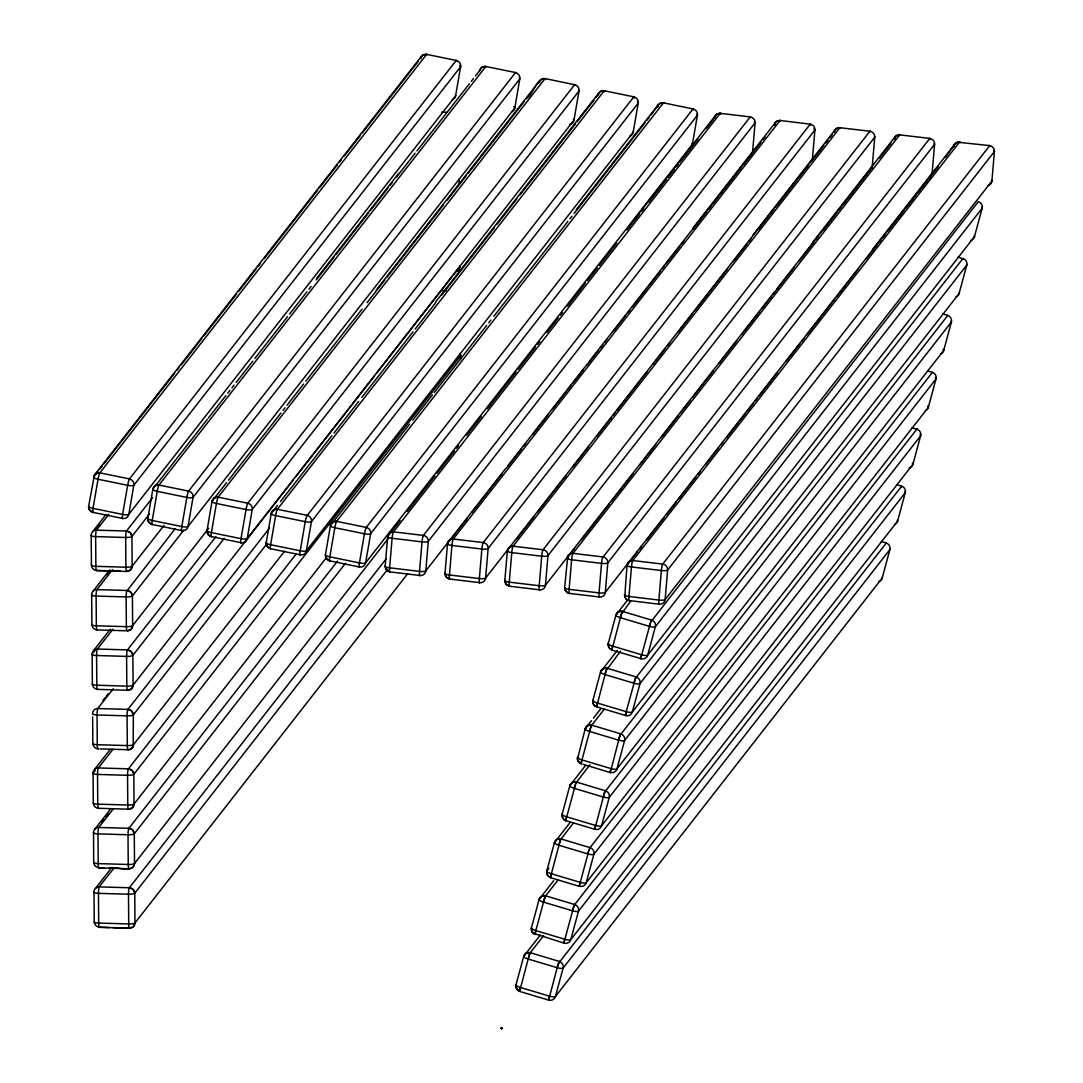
<?xml version="1.0" encoding="UTF-8"?>
<svg xmlns="http://www.w3.org/2000/svg" width="1083" height="1083" viewBox="0 0 1083 1083"><rect width="100%" height="100%" fill="white"/><g stroke="black" fill="none" stroke-linecap="round" stroke-linejoin="round"><path stroke-width="1.5" d="M579.432 886.368L550.367 877.609L560.195 840.719M927.373 370.819L932.219 372.268A5.442 5.225 38 0 1 936.023 378.901L928.334 407.343L601.566 825.828A5.442 5.225 38 0 1 595 829.348L565.719 820.589L575.899 783.036L589.951 764.733M901.679 486.917L901.719 486.66M917.111 429.423L912.008 427.717M548.878 868.255L546.807 870.922A5.442 5.225 38 0 0 550.611 877.555L551.071 873.643A5.442 1.381 15.1 0 1 546.807 870.922L554.482 842.479L556.973 839.339L561.048 838.946L590.316 847.732L589.044 849.871M562.727 818.085L562.172 814.037A5.442 5.225 38 0 0 565.989 820.67L566.45 816.758A5.442 1.381 15.1 0 1 562.172 814.037L569.861 785.595L572.352 782.454L576.413 782.061L605.681 790.834L932.449 372.308M579.364 885.772L588.99 850.033M621.466 613.79L611.868 650.071L641.136 658.681A5.442 5.225 38 0 0 647.688 655.147L974.456 236.676L982.146 208.234A5.442 1.381 15.1 0 0 981.712 207.259M546.807 870.922L547.348 874.969L550.489 877.663M577.415 759.21L585.24 728.697L587.731 725.556L591.792 725.177L621.06 733.949L947.842 315.356L942.751 313.935M420.177 575.547L420.001 575.493A5.442 5.225 38 0 0 425.781 570.863L428.286 541.338A5.442 5.225 38 0 0 423.385 535.422L393.467 531.848L389.569 532.931L387.687 536.478L385.182 566.003L386.428 569.915L390.083 571.919L420.001 575.493A5.442 0.785 -83.2 0 1 419.527 571.391L422.032 541.866A5.442 0.785 -83.2 0 1 423.385 535.422L750.235 116.896L720.249 113.363A5.442 0.785 -83.2 0 1 720.777 114.297M900.095 134.861A5.442 0.785 -83.2 0 0 899.756 134.874L929.796 138.407L603.15 556.973L572.975 553.345L570.903 553.508L567.763 556.012L564.69 587.5L564.933 589.572L567.573 592.767M564.013 942.521L564.257 943.131A5.442 5.225 38 0 0 570.809 939.611L897.59 521.126L905.28 492.684A5.442 5.225 38 0 0 901.462 486.05L896.629 484.602M581.111 763.163L581.354 763.772A5.442 5.225 38 0 1 577.55 757.139A5.442 1.381 15.1 0 0 581.815 759.86L610.839 768.551A5.442 1.381 15.1 0 0 616.931 768.93L943.713 350.459L951.402 322.003A5.442 1.381 15.1 0 0 951.036 321.109M611.854 649.475L610.23 649.015A5.442 5.225 38 0 1 609.458 648.27M993.653 150.591A5.442 1.259 4.8 0 1 994.411 151.539L991.906 181.064L665.124 599.535A5.442 5.225 38 0 1 659.344 604.165L659.344 604.165A5.442 0.785 -83.2 0 1 658.87 600.063L661.375 570.538A5.442 0.785 -83.2 0 1 662.728 564.094L632.81 560.52L628.912 561.603L627.03 565.15L624.769 596.747M640.879 658.071L640.933 658.802M899.756 134.874L895.844 135.957L893.962 139.504A5.442 5.225 38 0 1 899.756 134.874L572.975 553.345A5.442 0.785 -83.2 0 0 571.621 559.789L569.116 589.314A5.442 0.785 -83.2 0 0 569.59 593.416L599.508 597.004A5.442 5.225 38 0 0 605.289 592.374L932.07 173.889L934.575 144.364A5.442 1.259 4.8 0 0 934.101 143.565M963.22 258.999L958.13 257.037M164.02 525.404L132.167 566.192A5.442 5.225 38 0 1 126.846 571.35L126.846 571.35A5.442 0.893 -88.3 0 1 125.899 567.208L125.669 537.479A5.442 0.893 -88.3 0 1 126.535 530.995L152.554 497.679M112.591 569.577L96.874 589.639L127.266 590.479L175.297 528.599M426.986 54.678A5.442 0.677 -78.4 0 0 426.621 54.394L99.853 472.865A5.442 0.677 -78.4 0 0 98.039 479.241L93.03 508.36A5.442 0.677 -78.4 0 0 93.043 512.381L122.636 518.446A5.442 0.677 -78.4 0 1 122.623 514.411L127.645 485.292A5.442 0.677 -78.4 0 1 129.446 478.93L456.227 60.445A5.442 0.677 -78.4 0 1 456.606 61.365M181.822 530.629L181.849 530.575A5.442 0.677 -78.4 0 1 181.822 526.541L186.845 497.422A5.442 0.677 -78.4 0 1 188.645 491.059L515.535 72.534L485.82 66.51A5.442 0.677 -78.4 0 1 486.172 66.713M696.87 114.297A5.442 1.313 9.8 0 1 697.411 115.231L692.403 144.35L365.621 562.835A5.442 5.225 38 0 1 359.448 566.951L359.448 566.951A5.442 0.677 -78.4 0 1 359.434 562.916L364.443 533.797A5.442 0.677 -78.4 0 1 366.244 527.435L693.025 108.95A5.442 0.677 -78.4 0 1 693.404 109.925M426.621 54.394L422.627 55.152L420.448 58.509A5.442 5.225 38 0 1 426.621 54.394L456.227 60.445A5.442 5.225 38 0 1 460.613 66.74L455.605 95.846L128.823 514.33A5.442 5.225 38 0 1 122.636 518.446L122.636 518.446M475.532 75.891L479.647 70.625A5.442 5.225 38 0 1 485.82 66.51L158.971 485.049L188.659 491.127A5.442 5.225 38 0 1 193.045 497.341L188.022 526.46A5.442 5.225 38 0 1 181.849 530.575L152.243 524.51A5.442 0.677 -78.4 0 1 152.229 520.476L157.238 491.357A5.442 0.677 -78.4 0 1 159.052 484.994L159.052 484.994A5.442 5.225 38 0 0 152.865 489.11L147.857 518.229A5.442 5.225 38 0 0 152.243 524.51L148.764 522.223L147.911 520.3M247.817 503.243L218.17 497.178L545.02 78.639A5.442 0.677 -78.4 0 1 545.399 79.614M502.079 1027.862L501.307 1028.457L502.309 1027.564M634.178 98.228A5.442 0.677 -78.4 0 0 633.826 96.82L307.301 515.373L277.37 509.294L604.219 90.769A5.442 0.677 -78.4 0 1 604.612 91.676M359.475 567.018L329.841 560.886A5.442 5.225 38 0 1 325.455 554.604L330.464 525.485A5.442 5.225 38 0 1 336.651 521.37L663.432 102.885A5.442 0.677 -78.4 0 1 663.811 103.44M839.934 127.645L836.008 128.796L834.127 132.329A5.442 5.225 38 0 1 839.921 127.699L513.139 546.184A5.442 0.785 -83.2 0 0 511.785 552.614L509.281 582.14A5.442 0.785 -83.2 0 0 509.755 586.255L539.672 589.829A5.442 0.785 -83.2 0 1 539.199 585.727L541.703 556.202A5.442 0.785 -83.2 0 1 543.057 549.758L869.906 131.233L839.921 127.699A5.442 0.785 -83.2 0 1 840.422 128.363M812.44 159.201A5.442 1.259 4.8 0 1 812.399 159.553L485.617 578.038A5.442 1.259 4.8 0 1 479.363 578.566L449.445 574.978A5.442 1.259 4.8 0 1 445.018 573.164A5.442 5.225 38 0 0 449.919 579.08L446.264 577.09L445.018 573.164L447.523 543.639A5.442 5.225 38 0 1 453.303 539.009L483.221 542.597A5.442 0.785 -83.2 0 0 481.867 549.04L479.363 578.566A5.442 0.785 -83.2 0 0 479.837 582.668L449.919 579.08A5.442 0.785 -83.2 0 1 449.445 574.978L451.949 545.453A5.442 0.785 -83.2 0 1 453.303 539.009L780.112 120.484L810.26 124.152L483.194 542.664M539.672 589.829L539.672 589.829A5.442 5.225 38 0 0 545.453 585.199L774.616 291.733M599.508 597.004L599.508 597.004A5.442 0.785 -83.2 0 1 599.034 592.902L601.539 563.377A5.442 0.785 -83.2 0 1 602.893 556.933L602.893 556.933A5.442 5.225 38 0 1 607.793 562.849L605.289 592.374A5.442 1.259 4.8 0 1 599.034 592.902L569.116 589.314A5.442 1.259 4.8 0 1 564.69 587.5A5.442 5.225 38 0 0 569.59 593.416L569.32 593.403M534.988 933.83L564.229 943.171M548.634 999.406L548.878 1000.029A5.442 5.225 38 0 0 555.444 996.495L882.212 578.011L889.901 549.568A5.442 1.381 15.1 0 0 889.576 548.688M625.5 714.956L625.757 715.565A5.442 5.225 38 0 0 632.31 712.045L959.091 293.561L966.767 265.118A5.442 1.381 15.1 0 0 966.564 264.347M325.455 554.604A5.442 1.313 9.8 0 0 329.828 556.852L359.434 562.916A5.442 1.313 9.8 0 0 365.621 562.835L370.643 533.716A5.442 5.225 38 0 0 366.244 527.435L336.651 521.37A5.442 0.677 -78.4 0 0 334.837 527.732L329.828 556.852A5.442 0.677 -78.4 0 0 329.841 560.886L326.376 558.598L325.509 556.676M284.639 551.125L133.575 744.562A5.442 5.225 38 0 1 128.254 749.72L128.254 749.72A5.442 0.893 -88.3 0 1 127.307 745.578L127.077 715.849A5.442 0.893 -88.3 0 1 127.943 709.365L269.477 528.125M112.998 927.603L129.676 928.09A5.442 0.893 -88.3 0 1 128.715 923.948L128.484 894.22A5.442 0.893 -88.3 0 1 129.351 887.749L386.401 558.557M558.3 963.653L886.354 542.908M901.719 486.105L574.694 904.535L573.435 907.432M588.814 850.534L590.059 847.637L916.963 429.044M620.816 733.854L620.816 733.936A5.442 5.225 38 0 1 624.62 740.488L616.931 768.93A5.442 5.225 38 0 1 612.464 772.666M650.856 621.52L651.804 620.166L622.535 611.394L618.474 611.787L615.983 614.914L608.294 643.37A5.442 1.381 15.1 0 0 612.572 646.077L641.583 654.768A5.442 1.381 15.1 0 0 647.688 655.147L655.377 626.705L982.146 208.234A5.442 5.225 38 0 0 978.342 201.6L650.545 622.305M558.246 963.816L548.634 1000.056M635.112 679.366L626.028 712.384L626.015 715.646L596.733 706.888A5.442 5.225 38 0 1 592.929 700.254L600.605 671.812L603.096 668.671L607.17 668.279L636.438 677.051L962.963 258.485A5.442 5.225 38 0 1 966.767 265.118L639.999 683.603L632.31 712.045A5.442 1.381 15.1 0 1 626.218 711.666L597.193 702.975A5.442 1.381 15.1 0 1 592.929 700.254L593.47 704.302L594.851 705.899M535.002 933.736L544.587 898.24M548.648 999.311L549.338 996.116A5.442 1.381 15.1 0 0 555.444 996.495L563.133 968.053L889.901 549.568A5.442 5.225 38 0 0 886.097 542.935L881.251 541.486M581.124 763.068L590.709 727.559M564.026 942.427L573.841 906.309M579.391 885.528L580.095 882.334A5.442 1.381 15.1 0 0 586.187 882.713L912.969 464.241L920.645 435.786A5.442 5.225 38 0 0 916.841 429.166L917.098 429.22M611.868 649.286L612.572 646.077M625.514 714.861L626.218 711.666M640.892 657.963L650.721 621.845M963.193 259.311L963.125 258.485M501.321 1027.753L502.092 1028.092M421.192 56.6L94.411 475.071L88.657 506.099L89.564 510.093L93.043 512.381A5.442 5.225 38 0 1 88.657 506.099A5.442 1.313 9.8 0 0 93.03 508.36L122.623 514.411A5.442 1.313 9.8 0 0 128.823 514.33L133.832 485.211L460.613 66.74A5.442 1.313 9.8 0 0 459.761 65.616M578.85 90.336A5.442 1.313 9.8 0 1 579.012 90.986L252.244 509.457L247.222 538.576A5.442 1.313 9.8 0 1 241.022 538.671L211.429 532.606A5.442 1.313 9.8 0 1 207.056 530.359A5.442 5.225 38 0 0 211.442 536.64L211.442 536.64A5.442 0.677 -78.4 0 1 211.429 532.606L216.438 503.487A5.442 0.677 -78.4 0 1 218.252 497.124L214.244 497.882L212.065 501.239L207.056 530.359L207.963 534.352L211.442 536.64L241.049 542.691A5.442 0.677 -78.4 0 1 241.022 538.671L246.044 509.551A5.442 0.677 -78.4 0 1 247.845 503.175L574.626 84.704A5.442 5.225 38 0 1 579.012 90.986L574.004 120.105L247.222 538.576A5.442 5.225 38 0 1 241.049 542.691L241.116 542.773M595.961 97.551L598.046 94.884A5.442 5.225 38 0 1 604.219 90.769L633.826 96.82A5.442 5.225 38 0 1 638.212 103.115L633.203 132.221L306.421 550.706A5.442 1.313 9.8 0 1 300.221 550.787L270.628 544.735A5.442 1.313 9.8 0 1 266.256 542.475A5.442 5.225 38 0 0 270.642 548.756L270.642 548.756A5.442 0.677 -78.4 0 1 270.628 544.735L275.637 515.616A5.442 0.677 -78.4 0 1 277.451 509.24L273.444 509.998L271.264 513.356L266.256 542.475L267.163 546.468L270.642 548.756L300.248 554.821A5.442 0.677 -78.4 0 1 300.221 550.787L305.244 521.681A5.442 0.677 -78.4 0 1 307.044 515.305L307.031 515.373M108.842 514.317L96.36 530.169L126.535 530.995L130.339 532.66L131.936 536.464L132.167 566.192L130.637 569.902L126.846 571.35M183.785 530.129L132.41 595.921A5.442 5.225 38 0 0 127.009 590.452L130.813 592.117L132.41 595.921L132.64 625.649L131.097 629.358L127.32 630.807A5.442 0.893 -88.3 0 1 126.373 626.664L126.129 596.936A5.442 0.893 -88.3 0 1 127.009 590.452L126.968 590.519M97.511 689.384L97.768 689.384A5.442 5.225 38 0 1 92.366 683.914L92.136 654.186A5.442 5.225 38 0 1 97.456 649.028L127.469 649.908L131.273 651.573L132.871 655.377L133.114 685.106L131.571 688.815L127.794 690.264L97.768 689.384A5.442 0.893 -88.3 0 1 96.82 685.241L96.577 655.513A5.442 0.893 -88.3 0 1 97.456 649.028L112.862 629.291M113.336 688.747L97.714 708.539L127.943 709.379L131.747 711.044L133.344 714.834L133.182 746.593L130.312 749.368L128.254 749.72L99.907 748.881M98.715 808.297L98.648 808.351A5.442 5.225 38 0 1 93.3 802.828L93.07 773.1A5.442 5.225 38 0 1 98.391 767.942L128.417 768.835L132.221 770.5L133.818 774.291L134.048 804.019L132.505 807.728L128.728 809.177L98.715 808.297A5.442 0.893 -88.3 0 1 97.754 804.155L97.524 774.426A5.442 0.893 -88.3 0 1 98.391 767.942L112.957 749.287M113.431 808.744L98.729 827.466L128.877 828.292L132.681 829.957L134.278 833.761L134.522 863.489C132.207 874.428 116.206 865.628 109.18 868.052M113.905 868.2L99.081 886.896L129.351 887.749L133.155 889.414L134.752 893.218L134.982 922.946L133.453 926.655L129.676 928.09A5.442 5.225 38 0 0 134.982 922.946L407.655 573.76M529.221 955.125L519.623 991.419L548.77 1000.137M534.975 934.372L531.97 931.854L531.428 927.82A5.442 1.381 15.1 0 0 535.692 930.541L535.232 934.439A5.442 5.225 38 0 1 531.428 927.82L539.117 899.364L541.608 896.237L545.67 895.844L574.938 904.616L573.976 905.97M581.815 759.86L581.246 763.894L578.092 761.187M606.087 670.675L596.53 707.009M905.28 492.684L578.498 911.155L570.809 939.611A5.442 1.381 15.1 0 1 564.717 939.218L563.999 943.158M935.211 377.656A5.442 1.381 15.1 0 1 936.023 378.901L609.255 797.372L601.566 825.828A5.442 1.381 15.1 0 1 595.46 825.436L594.743 829.321L604.368 793.149M619.733 736.25L610.284 772.558L582.965 764.26M641.583 654.768L640.879 658.708M519.867 991.338L516.605 988.752L516.049 984.704A5.442 1.381 15.1 0 0 520.327 987.425L519.867 991.338A5.442 5.225 38 0 1 516.049 984.704L523.739 956.262L526.23 953.121L530.291 952.729L559.559 961.501L557.028 967.66L528.017 958.983A5.442 1.381 15.1 0 1 523.739 956.262L540.39 934.94M597.193 702.975L596.733 706.888M610.839 768.551L610.122 772.49M501.686 1028.796L501.091 1028.038L501.646 1028.85M651.668 620.18L651.56 620.072A5.442 5.225 38 0 1 655.377 626.705A5.442 1.381 15.1 0 1 649.272 626.326L620.261 617.635L621.141 614.711M635.166 679.203L636.181 677.037A5.442 5.225 38 0 1 639.999 683.603A5.442 1.381 15.1 0 1 633.907 683.211L604.883 674.533L605.532 672.313M947.652 315.329L947.584 315.383A5.442 5.225 38 0 1 951.402 322.003L624.62 740.488A5.442 1.381 15.1 0 1 618.528 740.109L589.504 731.418L590.397 728.493M605.668 790.847L605.424 790.82A5.442 5.225 38 0 1 609.255 797.372A5.442 1.381 15.1 0 1 603.15 796.993L574.139 788.316L575.019 785.378M919.981 434.649A5.442 1.381 15.1 0 1 920.645 435.786L593.877 854.27A5.442 1.381 15.1 0 1 587.785 853.891L558.76 845.2L559.64 842.263M574.694 904.535L574.694 904.535A5.442 5.225 38 0 1 578.498 911.155A5.442 1.381 15.1 0 1 572.406 910.776L543.382 902.085L544.275 899.161M528.017 958.983L530.223 952.823L543.652 935.617M649.272 626.326L649.935 624.106M633.907 683.211L634.557 681.004M618.528 740.109L619.178 737.889M603.15 796.993L604.043 794.069M587.785 853.891L588.435 851.671M572.406 910.776L573.286 907.852M126.535 530.995L126.535 531.063A5.442 5.225 38 0 1 131.936 536.464L149.4 514.087M513.139 546.184L509.24 547.267L507.358 550.814A5.442 1.259 4.8 0 0 511.785 552.614L541.703 556.202A5.442 1.259 4.8 0 0 547.957 555.674A5.442 5.225 38 0 0 543.057 549.758L513.139 546.184A5.442 5.225 38 0 0 507.358 550.814L504.854 580.339L506.099 584.251L509.755 586.255A5.442 5.225 38 0 1 504.854 580.339A5.442 1.259 4.8 0 0 509.281 582.14L539.199 585.727A5.442 1.259 4.8 0 0 545.453 585.199L547.957 555.674L874.739 137.203A5.442 1.259 4.8 0 0 874.495 136.539M714.455 117.993L716.337 114.46L720.276 113.309L393.467 531.848A5.442 5.225 38 0 0 387.687 536.478A5.442 1.259 4.8 0 0 392.114 538.278L422.032 541.866A5.442 1.259 4.8 0 0 428.286 541.338L755.068 122.866A5.442 1.259 4.8 0 0 754.31 121.919M774.873 124.816A5.442 1.259 4.8 0 0 774.291 125.168L776.173 121.621L780.085 120.538A5.442 0.785 -83.2 0 1 780.518 120.768M628.641 600.429A5.442 5.225 38 0 1 624.525 594.675A5.442 1.259 4.8 0 0 628.952 596.476L658.87 600.063A5.442 1.259 4.8 0 0 665.124 599.535L667.629 570.01A5.442 5.225 38 0 0 662.728 564.094L989.74 145.609L957.507 142.198L954.38 144.702L945.473 157.333M576.291 209.723L657.99 105.105L661.334 102.871L663.432 102.885A5.442 5.225 38 0 0 657.3 106.757M605.668 671.893L606.318 670.052M619.314 737.469L619.963 735.628M479.81 582.722L479.837 582.668A5.442 5.225 38 0 0 485.617 578.038L488.122 548.512L814.903 130.028A5.442 5.225 38 0 0 810.003 124.112L810.003 124.112A5.442 0.785 -83.2 0 1 810.544 125.114M659.317 604.219L629.426 600.591A5.442 0.785 -83.2 0 1 628.952 596.476L631.457 566.951A5.442 0.785 -83.2 0 1 632.81 560.52L959.619 141.981A5.442 0.785 -83.2 0 1 960.08 142.563M621.29 614.291L630.861 600.727M590.533 728.074L591.765 725.217L604.287 709.175M559.789 841.857L561.008 839L573.53 822.958M544.411 898.741L545.629 895.885L558.165 879.843M634.936 679.867L635.342 678.743M604.179 793.649L605.289 790.969L604.422 792.986M606.155 670.512L620.532 651.167M590.776 727.41L591.792 725.177A5.442 5.225 38 0 0 585.24 728.697A5.442 1.381 15.1 0 0 589.504 731.418M575.398 784.295L576.413 782.061A5.442 5.225 38 0 0 569.861 785.595A5.442 1.381 15.1 0 0 574.139 788.316M544.654 898.078L545.67 895.844A5.442 5.225 38 0 0 539.117 899.364A5.442 1.381 15.1 0 0 543.382 902.085M529.276 954.962L530.223 952.783M619.801 736.088L620.627 734.152L620.099 735.289M539.848 82.335A5.442 1.313 9.8 0 0 538.847 82.755A5.442 5.225 38 0 1 545.02 78.639C535.665 79.154 533.743 93.991 526.352 98.743M604.111 90.688L600.226 91.527L598.046 94.884A5.442 1.313 9.8 0 1 598.371 94.654M657.99 105.105L651.086 114.906M621.832 612.829L622.535 611.394A5.442 5.225 38 0 0 615.983 614.914A5.442 1.381 15.1 0 0 620.261 617.635M606.453 669.714L607.17 668.279A5.442 5.225 38 0 0 600.605 671.812A5.442 1.381 15.1 0 0 604.883 674.533M560.331 840.394L561.048 838.946A5.442 5.225 38 0 0 554.482 842.479A5.442 1.381 15.1 0 0 558.76 845.2M635.477 678.405L636.384 677.065M128.85 828.346L337.49 561.143M590.059 847.637L590.059 847.637A5.442 5.225 38 0 1 593.877 854.27L586.187 882.713A5.442 5.225 38 0 1 580.596 886.435M458.353 270.344L459.882 266.635A5.442 1.178 -0.5 0 0 459.706 266.08M93.666 476.98A5.442 5.225 38 0 1 99.853 472.865L129.446 478.93A5.442 5.225 38 0 1 133.832 485.211A5.442 1.313 9.8 0 1 127.645 485.292L98.039 479.241A5.442 1.313 9.8 0 1 93.666 476.98L97.822 471.66M99.907 468.993L101.992 466.326M103.941 463.822L159.431 392.763M160.27 391.694L174.85 373.026M176.908 370.386L179.006 367.706M181.078 365.039L201.898 338.383M203.618 336.177L236.5 294.062M238.558 291.435L256.021 269.058M258.079 266.432L260.177 263.751M264.252 258.539L317.685 190.107M319.499 187.779L337.206 165.103M339.263 162.464L341.348 159.797M344.394 155.884L360.084 135.808M362.169 133.141L418.39 61.135M92.732 531.563L106.175 514.344M96.401 528.599L99.514 524.605M316.994 277.965L398.693 173.348M155.952 485.157L175.757 459.788M176.502 458.84L207.327 419.365M208.356 418.052L225.833 395.674M227.796 393.156L229.934 390.408M231.965 387.822L234.05 385.142M236.108 382.516L252.772 361.167M254.857 358.5L287.482 316.723M289.54 314.084L307.003 291.72M308.966 289.202L311.119 286.454M316.25 279.874L333.943 257.212M336.028 254.546L368.667 212.755M370.372 210.562L388.188 187.752M390.137 185.247L392.303 182.486M396.392 177.246L415.114 153.258M416.955 150.903L469.372 83.797M471.322 81.293L473.474 78.531M93.206 591.02L109.749 569.834M107.082 574.978L109.126 572.352M93.68 650.477L110.222 629.291M376.207 290.082L539.591 80.846M93.165 652.873L95.209 650.233M248.048 503.257L247.845 503.257A5.442 5.225 38 0 1 252.244 509.457A5.442 1.313 9.8 0 1 246.044 509.551L216.438 503.487A5.442 1.313 9.8 0 1 212.065 501.239L226.631 482.571M228.513 480.175L280.917 413.07M282.974 410.43L285.032 407.804M286.995 405.272L303.646 383.951M305.731 381.284L362.101 309.102M367.123 302.658L384.817 279.996M386.902 277.329L419.649 235.404M420.204 234.686L443.272 205.147M447.265 200.03L466.001 176.042M468.073 173.388L524.456 101.179M127.428 630.847L127.32 630.847A5.442 5.225 38 0 0 132.64 625.649L208.681 528.274M215.937 536.626L127.469 649.908A5.442 0.893 -88.3 0 0 126.603 656.393L126.833 686.121A5.442 0.893 -88.3 0 0 127.794 690.264L127.794 690.264A5.442 5.225 38 0 0 133.114 685.106L293.412 479.823M92.136 654.186A5.442 1.178 -0.5 0 0 96.577 655.513L126.603 656.393A5.442 1.178 -0.5 0 0 132.871 655.377L224.33 538.265M102.885 700.484L104.929 697.845M106.134 696.315L108.219 693.648M295.456 477.197L374.596 375.855M376.627 373.242L451.665 277.153M453.642 274.622L459.882 266.635A5.442 5.225 38 0 1 457.54 270.98M435.407 302.211L598.791 92.976M637.373 101.992A5.442 1.313 9.8 0 1 638.212 103.115L311.444 521.586A5.442 1.313 9.8 0 1 305.244 521.681L275.637 515.616A5.442 1.313 9.8 0 1 271.264 513.356L277.519 505.368M280.511 501.51L331.899 435.718M333.957 433.092L358.69 401.414M361.695 397.556L413.083 331.75M415.127 329.124L435.691 302.793M441.85 294.914L494.254 227.796M497.097 224.154L516.875 198.839M519.948 194.899L575.439 123.828M577.225 121.54L593.931 100.15M98.174 748.908A5.442 0.893 -88.3 0 1 97.28 744.698L97.05 714.97A5.442 0.893 -88.3 0 1 97.917 708.485L97.917 708.485A5.442 5.225 38 0 0 92.597 713.643A5.442 1.178 -0.5 0 0 97.05 714.97L127.077 715.849A5.442 1.178 -0.5 0 0 133.344 714.834L266.932 543.761M94.614 769.39L110.128 749.531M95.155 770.433L93.07 773.1A5.442 1.178 -0.5 0 0 97.524 774.426L127.537 775.306A5.442 1.178 -0.5 0 0 133.818 774.291L460.586 355.82L460.167 353.775M295.957 554.266L128.417 768.835A5.442 0.893 -88.3 0 0 127.537 775.306L127.78 805.035A5.442 0.893 -88.3 0 0 128.728 809.177L128.728 809.177A5.442 5.225 38 0 0 134.048 804.019L326.579 557.474M331.493 524.172L409.591 424.157M412.677 420.204L432.455 394.875M434.256 392.574L486.66 325.455M488.717 322.829L490.775 320.189M493.862 316.25L513.626 290.921M514.411 289.933L567.844 221.501M569.902 218.861L571.959 216.234M573.99 213.622L644.913 122.799M646.835 120.335L649.028 117.533M95.087 828.847L110.588 808.987M101.761 822.024L103.819 819.398M106.026 816.568L108.11 813.902M93.707 862.461L93.544 832.556A5.442 1.178 -0.5 0 0 97.984 833.883L128.011 834.763A5.442 1.178 -0.5 0 0 134.278 833.761L345.545 563.214M95.548 888.304L111.062 868.444M633.338 220.648L715.037 116.03M387.687 536.478L400.169 520.476M407.208 511.474L427.23 485.834M427.758 485.157L434.946 475.938M437.004 473.312L439.062 470.672M439.712 469.832L454.481 450.934M456.525 448.308L458.583 445.668M466.773 435.19L481.339 416.535M487.364 408.832L516.131 371.983M518.188 369.344L535.652 346.98M537.709 344.34L539.767 341.714M546.901 332.562L558.354 317.901M560.439 315.248L562.524 312.581M567.506 306.178L585.416 283.259M587.5 280.592L597.315 268.015M599.373 265.389L616.836 243.012M627.043 229.948L639.525 213.96M641.61 211.293L643.695 208.626M648.69 202.223L666.587 179.304M668.211 177.219L674.384 169.314M676.442 166.687L678.5 164.061M680.11 161.976L698.021 139.057M706.13 128.66L713.426 119.306M134.278 833.761A5.442 5.225 38 0 0 128.877 828.292L128.877 828.292A5.442 0.893 -88.3 0 0 128.011 834.763L128.241 864.491A5.442 0.893 -88.3 0 0 129.202 868.634L129.202 868.634A5.442 5.225 38 0 0 134.522 863.489L388.445 538.292M109.654 927.508L99.65 927.21A5.442 5.225 38 0 1 94.248 921.741L94.004 892.013A5.442 1.178 -0.5 0 0 98.458 893.34L128.484 894.22A5.442 1.178 -0.5 0 0 134.752 893.218L387.646 569.36M693.174 227.809L774.873 123.191M505.937 468.222L425.781 570.863A5.442 1.259 4.8 0 1 419.527 571.391L389.609 567.803A5.442 1.259 4.8 0 1 385.182 566.003A5.442 5.225 38 0 0 390.083 571.919L390.083 571.919A5.442 0.785 -83.2 0 1 389.609 567.803L392.114 538.278A5.442 0.785 -83.2 0 1 393.467 531.848L393.237 531.861M507.995 465.582L587.121 364.254M589.179 361.627L752.563 152.392A5.442 1.259 4.8 0 0 752.604 152.026M451.625 538.386L467.287 518.324M472.174 512.056L501.984 473.894M506.844 467.68L521.505 448.89M523.563 446.264L525.621 443.624M532.809 434.418L548.458 414.369M552.33 409.415L556.445 404.149M557.474 402.835L571.364 385.047M572.88 383.098L583.155 369.939M586.972 365.052L598.574 350.202M600.496 347.738L602.689 344.935M604.747 342.296L606.791 339.669M612.964 331.777L625.473 315.749M627.558 313.082L629.643 310.415M632.486 306.773L652.535 281.093M653.035 280.443L660.237 271.237M662.282 268.611L664.339 265.971M666.059 263.765L679.758 246.234M681.667 243.783L683.86 240.968M693.12 229.122L706.644 211.794M708.729 209.127L710.814 206.46M712.641 204.118L718.801 196.226M719.829 194.913L741.408 167.269M743.466 164.643L745.524 162.017M746.201 161.15L760.929 142.266M762.852 139.829L765.045 137.013M753.01 234.984L834.709 130.366M516.605 538.968L534.406 516.158M537.154 512.652L546.401 500.806M546.901 500.17L561.82 481.069M562.849 479.755L565.922 475.803M572.921 466.854L588.529 446.846M596.76 436.327L611.421 417.537M613.506 414.87L615.591 412.203M617.31 409.997L647.106 371.835M653.049 364.226L665.598 348.157M667.615 345.572L669.714 342.891M677.931 332.359L692.592 313.583M694.677 310.916L696.762 308.249M697.466 307.355L724.175 273.146M725.204 271.819L727.262 269.193M733.177 261.612L746.783 244.189M748.8 241.617L750.898 238.923M758.086 229.718L773.776 209.628M775.848 206.961L796.668 180.306M798.157 178.397L808.446 165.239M813.319 158.984L823.852 145.488M825.801 142.997L827.967 140.235M829.971 137.663L832.069 134.969M812.846 242.145L894.544 137.527M776.497 289.337L872.235 166.728A5.442 1.259 4.8 0 0 872.275 166.362M930.175 139.111A5.442 0.785 -83.2 0 0 929.674 138.448L929.674 138.448A5.442 5.225 38 0 1 934.575 144.364L607.793 562.849A5.442 1.259 4.8 0 1 601.539 563.377L571.621 559.789A5.442 1.259 4.8 0 1 567.194 557.975L574.477 548.648M581.571 539.551L601.539 514.005M602.134 513.234L609.323 504.028M611.381 501.388L632.959 473.758M640.039 464.688L655.648 444.693M661.727 436.909L678.54 415.371M680.625 412.718L690.507 400.06M692.551 397.434L713.115 371.117M719.126 363.401L736.819 340.739M741.882 334.268L759.711 311.43M761.796 308.763L771.678 296.106M773.248 294.102L794.286 267.149M799.268 260.786L813.834 242.118M815.919 239.451L817.99 236.784M823.066 230.3L836.726 212.796M838.811 210.143L840.895 207.476M842.588 205.296L872.384 167.134M879.396 158.159L890.889 143.443M872.681 249.32L954.38 144.702M989.876 145.663A5.442 0.785 -83.2 0 0 989.51 145.623L989.51 145.623A5.442 5.225 38 0 1 994.411 151.539L667.629 570.01A5.442 1.259 4.8 0 1 661.375 570.538L631.457 566.951A5.442 1.259 4.8 0 1 627.03 565.15L637.427 551.816M639.511 549.149L641.596 546.495M646.551 540.146L664.488 517.173M666.573 514.506L676.347 501.984M678.405 499.344L695.868 476.98M697.926 474.34L699.984 471.714M706.116 463.862L718.611 447.861M720.682 445.208L722.767 442.541M726.707 437.505L745.659 413.219M747.256 411.174L753.416 403.282M755.474 400.656L757.531 398.016M759.197 395.891L777.053 373.012M786.244 361.235L799.782 343.92M801.867 341.253L803.938 338.586M806.849 334.85L826.843 309.264M827.412 308.533L834.6 299.328M836.658 296.688L838.716 294.062M839.325 293.276L858.237 269.058M866.386 258.62L876.797 245.286M878.868 242.633L880.953 239.966M883.038 237.299L885.122 234.632M888.033 230.896L903.845 210.643M905.93 207.977L915.785 195.36M917.829 192.733L938.392 166.403M615.983 614.914L627.436 600.253M600.605 671.812L617.256 650.49M585.24 728.697L591.48 720.696M593.457 718.164L600.848 708.702M569.861 785.595L585.47 765.6M554.482 842.479L570.105 822.484M539.117 899.364L553.684 880.709M94.411 475.071L95.846 473.623L99.65 472.878M610.27 772.572L610.379 772.463A5.442 5.225 38 0 0 611.34 772.653M96.834 570.457L96.78 570.511A5.442 5.225 38 0 1 91.432 565.001L91.189 535.273A5.442 5.225 38 0 1 96.509 530.115L96.509 530.115A5.442 0.893 -88.3 0 0 95.642 536.599L95.873 566.328A5.442 0.893 -88.3 0 0 96.834 570.457L120.186 571.147M97.077 629.94L97.24 629.968A5.442 5.225 38 0 1 91.893 624.458L91.662 594.729A5.442 5.225 38 0 1 96.983 589.572L96.983 589.572A5.442 0.893 -88.3 0 0 96.116 596.056L96.346 625.784A5.442 0.893 -88.3 0 0 97.294 629.913L125.655 630.753M93.544 832.556A5.442 5.225 38 0 1 98.864 827.412L98.864 827.412A5.442 0.893 -88.3 0 0 97.984 833.883L98.228 863.611A5.442 0.893 -88.3 0 0 99.176 867.754L104.185 867.903M99.176 867.754L99.176 867.754A5.442 5.225 38 0 1 93.774 862.285A5.442 1.178 -0.5 0 0 98.228 863.611L128.241 864.491A5.442 1.178 -0.5 0 0 134.522 863.489M99.595 927.265L99.65 927.21A5.442 0.893 -88.3 0 1 98.688 923.068L98.458 893.34A5.442 0.893 -88.3 0 1 99.325 886.869L99.325 886.869A5.442 5.225 38 0 0 94.004 892.013M572.975 553.345L572.975 553.345A5.442 5.225 38 0 0 567.194 557.975M632.634 560.547L632.81 560.52A5.442 5.225 38 0 0 627.03 565.15M519.271 77.922A5.442 1.313 9.8 0 1 519.813 78.856L193.045 497.341A5.442 1.313 9.8 0 1 186.845 497.422L157.238 491.357A5.442 1.313 9.8 0 1 152.865 489.11L155.045 485.753L158.781 484.967M218.252 497.124L218.252 497.124A5.442 5.225 38 0 0 212.065 501.239M277.262 509.267L277.451 509.24A5.442 5.225 38 0 0 271.264 513.356M750.654 117.519A5.442 0.785 -83.2 0 0 750.167 116.95L750.167 116.95A5.442 5.225 38 0 1 755.068 122.866L752.563 152.392A5.442 5.225 38 0 1 752.387 153.339M870.285 131.584A5.442 0.785 -83.2 0 0 869.839 131.287L869.839 131.287A5.442 5.225 38 0 1 874.739 137.203L872.235 166.728A5.442 5.225 38 0 1 871.95 168.041M545.006 78.572L574.626 84.704A5.442 0.677 -78.4 0 1 575.005 85.205M147.857 518.229A5.442 1.313 9.8 0 0 152.229 520.476L181.822 526.541A5.442 1.313 9.8 0 0 188.022 526.46L514.804 107.975L519.813 78.856A5.442 5.225 38 0 0 515.427 72.575L515.427 72.575A5.442 0.677 -78.4 0 1 515.806 73.13M336.651 521.37L332.643 522.128L330.464 525.485A5.442 1.313 9.8 0 0 334.837 527.732L364.443 533.797A5.442 1.313 9.8 0 0 370.643 533.716L697.411 115.231A5.442 5.225 38 0 0 693.025 108.95L663.324 102.817M453.303 539.009L449.404 540.106L447.523 543.639A5.442 1.259 4.8 0 0 451.949 545.453L481.867 549.04A5.442 1.259 4.8 0 0 488.122 548.512A5.442 5.225 38 0 0 483.221 542.597L483.397 542.664M612.112 649.99L612.112 649.99A5.442 5.225 38 0 1 610.663 649.326M485.577 66.456L481.827 67.268L479.647 70.625A5.442 1.313 9.8 0 1 480.5 70.246M441.634 112.172L446.643 112.321M441.377 290.501L446.386 290.65M96.577 570.579L126.589 571.458M98.919 867.862L128.945 868.756M99.392 927.319L129.405 928.212M128.2 709.392L127.956 709.433A5.442 5.225 38 0 1 133.344 714.834M530.034 952.688L530.291 952.729A5.442 5.225 38 0 0 523.739 956.262M128.579 768.876L128.417 768.835A5.442 5.225 38 0 1 133.818 774.291M779.841 120.497L780.085 120.538A5.442 5.225 38 0 0 774.291 125.168M720.06 113.309L720.249 113.363A5.442 5.225 38 0 0 714.523 117.478M565.732 820.603L564.108 819.682M127.591 649.976L127.483 649.976A5.442 5.225 38 0 1 132.871 655.377M501.686 1027.916L501.686 1028.281M959.47 141.981L959.592 142.035A5.442 5.225 38 0 0 953.798 146.665A5.442 1.259 4.8 0 1 954.692 146.232M129.486 887.803L129.351 887.749A5.442 5.225 38 0 1 134.752 893.218M566.45 816.758L595.46 825.436M551.071 873.643L580.095 882.334M535.692 930.541L564.717 939.218M520.327 987.425L549.338 996.116M307.22 515.386L307.044 515.305A5.442 5.225 38 0 1 311.444 521.586L306.421 550.706A5.442 5.225 38 0 1 300.248 554.821L300.37 554.889M559.315 961.42L559.315 961.501A5.442 5.225 38 0 1 563.133 968.053A5.442 1.381 15.1 0 1 557.028 967.66M625.771 598.588L627.409 599.941M608.849 647.404L608.294 643.37A5.442 5.225 38 0 0 609.133 647.851M459.192 179.088L459.233 184.042M460.058 353.532A5.442 5.225 38 0 1 460.586 355.82L460.613 359.123M92.624 716.946L92.84 743.371A5.442 5.225 38 0 0 98.242 748.84M955.802 297.053A5.442 5.225 38 0 0 959.091 293.561A5.442 1.381 15.1 0 0 958.983 292.924M511.69 111.833A5.442 5.225 38 0 0 514.804 107.975A5.442 1.313 9.8 0 0 513.667 106.716M691.292 146.76A5.442 5.225 38 0 0 692.403 144.35A5.442 1.313 9.8 0 0 691.942 143.47M657.719 106.716A5.442 1.313 9.8 0 1 658.098 106.621M134.048 804.019A5.442 1.178 -0.5 0 1 127.78 805.035L97.754 804.155A5.442 1.178 -0.5 0 1 93.3 802.828M459.72 354.967A5.442 1.178 -0.5 0 1 460.586 355.82M132.41 595.921A5.442 1.178 -0.5 0 1 126.129 596.936L96.116 596.056A5.442 1.178 -0.5 0 1 91.662 594.729M132.64 625.649A5.442 1.178 -0.5 0 1 126.373 626.664L96.346 625.784A5.442 1.178 -0.5 0 1 91.893 624.458M894.436 139.193A5.442 1.259 4.8 0 1 895.303 138.976M932.111 173.537A5.442 1.259 4.8 0 1 932.07 173.889M895.018 524.307A5.442 5.225 38 0 0 897.59 521.126A5.442 1.381 15.1 0 0 897.238 520.219M904.846 491.709A5.442 1.381 15.1 0 1 905.28 492.684M133.114 685.106A5.442 1.178 -0.5 0 1 126.833 686.121L96.82 685.241A5.442 1.178 -0.5 0 1 92.366 683.914M456.85 271.332A5.442 5.225 38 0 1 456.376 271.522M133.575 744.562A5.442 1.178 -0.5 0 1 127.307 745.578L97.28 744.698A5.442 1.178 -0.5 0 1 92.84 743.371M420.448 58.509A5.442 1.313 9.8 0 1 420.773 58.279M452.125 99.839A5.442 5.225 38 0 0 455.605 95.846A5.442 1.313 9.8 0 0 455.374 95.142M834.127 132.329A5.442 1.259 4.8 0 1 834.452 132.099M970.991 240.209A5.442 5.225 38 0 0 974.456 236.676A5.442 1.381 15.1 0 0 974.131 235.796M629.724 136.214A5.442 5.225 38 0 0 633.203 132.221A5.442 1.313 9.8 0 0 633.041 131.571M925.41 410.687A5.442 5.225 38 0 0 928.334 407.343A5.442 1.381 15.1 0 0 927.63 406.166M878.936 581.503A5.442 5.225 38 0 0 882.212 578.011A5.442 1.381 15.1 0 0 882.117 577.374M131.936 536.464A5.442 1.178 -0.5 0 1 125.669 537.479L95.642 536.599A5.442 1.178 -0.5 0 1 91.189 535.273M132.167 566.192A5.442 1.178 -0.5 0 1 125.899 567.208L95.873 566.328A5.442 1.178 -0.5 0 1 91.432 565.001M909.124 467.87A5.442 5.225 38 0 0 912.969 464.241A5.442 1.381 15.1 0 0 912.292 463.091M941.641 353.342A5.442 5.225 38 0 0 943.713 350.459A5.442 1.381 15.1 0 0 942.995 349.281M941.141 353.64A5.442 5.225 38 0 1 940.613 353.87M988.197 185.531A5.442 5.225 38 0 0 991.906 181.064A5.442 1.259 4.8 0 0 991.527 180.306M812.115 160.866A5.442 5.225 38 0 0 812.399 159.553L814.903 130.028A5.442 1.259 4.8 0 0 813.739 128.931M569.915 124.234A5.442 5.225 38 0 0 574.004 120.105A5.442 1.313 9.8 0 0 573.313 119.076M134.982 922.946A5.442 1.178 -0.5 0 1 128.715 923.948L98.688 923.068A5.442 1.178 -0.5 0 1 94.248 921.741"/></g></svg>
